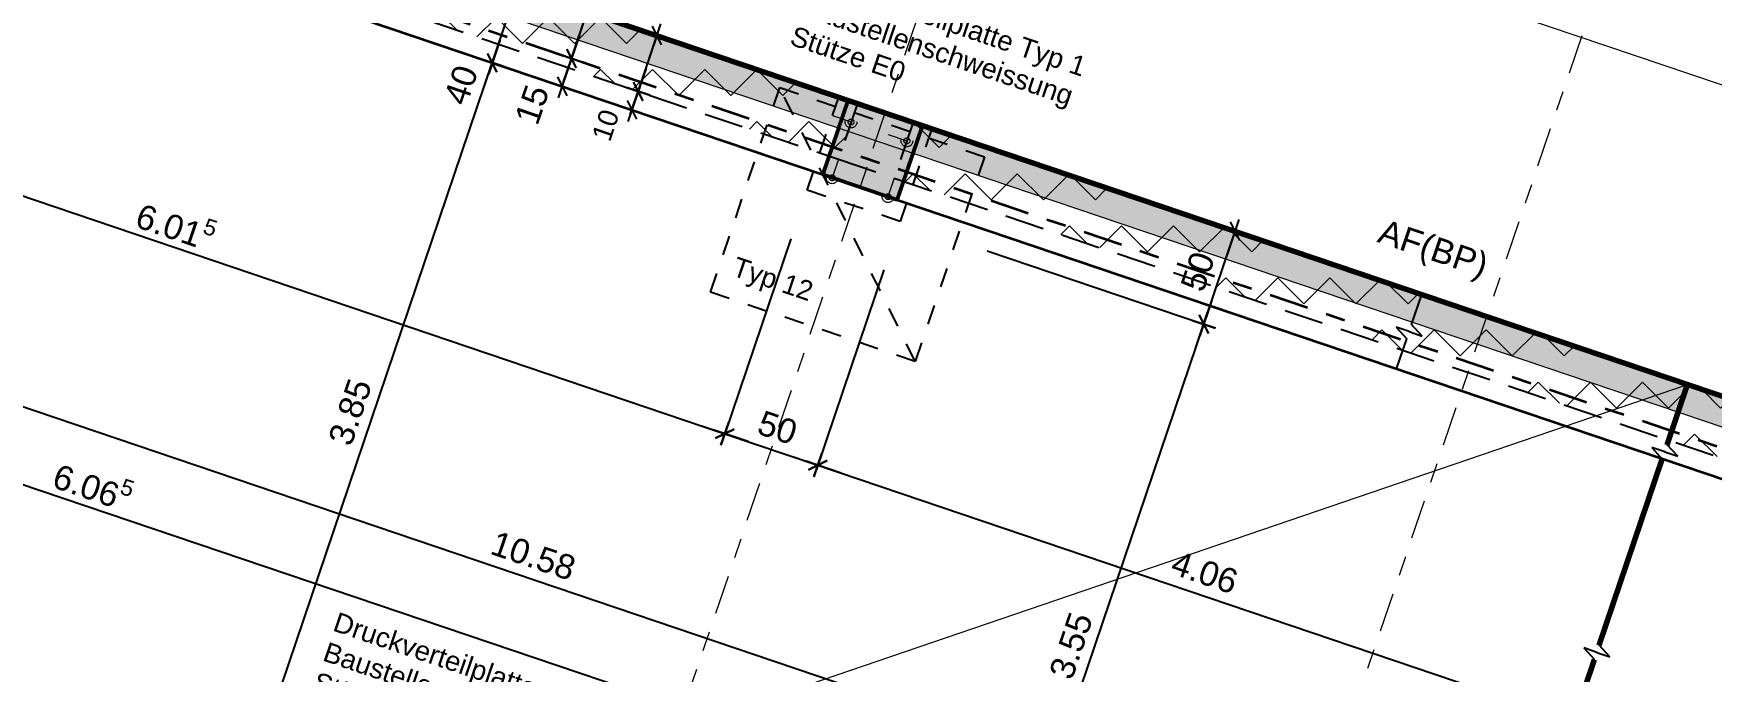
# Model space of a CAD drawing. Header units: metres. Extents: x 229537.2 to 229577.8, y 178146.1 to 178182.9.
# Drawn here: x 229562.29 to 229570.83, y 178168.09 to 178171.34 of the extents above; entities that cross this region are included whole.
import ezdxf

# ---------------------------------------------------------------- set-up
doc = ezdxf.new("R2010")
doc.units = ezdxf.units.M
doc.header["$PDMODE"] = 65
for name, pattern in [('AUSGEZOGEN', [0]), ('GETRENNT2_S6', [0.3, 0.2, -0.1]), ('PHANTOM2_S8', [0.3, 0.2, -0.05, 0, -0.05]), ('STRICHPUNKT2_S5', [0.15, 0.1, -0.05]), ('VERDECKT2_S2', [0.025, 0, -0.025])]:
    doc.linetypes.add(name, pattern=pattern)
for name, color, linetype, lineweight in [('TB_639', 7, 'AUSGEZOGEN', 25), ('TB_640', 7, 'AUSGEZOGEN', 25), ('TB_641', 7, 'AUSGEZOGEN', 25), ('TB_642', 7, 'AUSGEZOGEN', 25), ('TB_643', 7, 'AUSGEZOGEN', 25), ('TB_645', 7, 'AUSGEZOGEN', 25), ('TB_646', 7, 'AUSGEZOGEN', 25), ('TB_649', 7, 'AUSGEZOGEN', 25), ('TB_650', 7, 'AUSGEZOGEN', 25), ('TB_652', 7, 'AUSGEZOGEN', 25)]:
    doc.layers.add(name, color=color, linetype=linetype, lineweight=lineweight)
doc.styles.add('ARIAL', font='arial.ttf')
doc.dimstyles.new('DIMSTYLE_13', dxfattribs={"dimtxt": 0.1, "dimasz": 0.125, "dimexe": 0, "dimexo": 0, "dimgap": 0.05, "dimtad": 2, "dimdec": 3, "dimrnd": 0.005, "dimzin": 4, "dimdsep": 46, "dimtxsty": 'ARIAL', "dimblk1": 'ALL_ML_STRICH', "dimblk2": 'ALL_ML_STRICH', "dimsah": 1, "dimcen": 0, "dimclrd": 7, "dimclre": 7, "dimclrt": 7, "dimadec": 0, "dimazin": 0, "dimtfac": 1, "dimtdec": 0, "dimtix": 1, "dimtmove": 2, "dimatfit": 3, "dimfxl": 0, "dimtzin": 0, "dimlwd": 0, "dimlwe": 25, "dimarcsym": 0})
doc.dimstyles.new('DIMSTYLE_14', dxfattribs={"dimtxt": 0.1, "dimasz": 0.125, "dimexe": 0, "dimexo": 0, "dimgap": 0.05, "dimtad": 2, "dimdec": 1, "dimlfac": 100, "dimrnd": 0.5, "dimzin": 4, "dimdsep": 46, "dimtxsty": 'ARIAL', "dimblk1": 'ALL_ML_STRICH', "dimblk2": 'ALL_ML_STRICH', "dimsah": 1, "dimcen": 0, "dimclrd": 7, "dimclre": 7, "dimclrt": 7, "dimadec": 0, "dimazin": 0, "dimtfac": 1, "dimtdec": 0, "dimtix": 1, "dimtmove": 2, "dimatfit": 3, "dimfxl": 0, "dimtvp": 1.2, "dimtzin": 0, "dimlwd": 0, "dimlwe": 25, "dimarcsym": 0})
doc.dimstyles.new('DIMSTYLE_15', dxfattribs={"dimtxt": 0.1, "dimasz": 0.125, "dimexe": 0, "dimexo": 0, "dimgap": 0.05, "dimtad": 2, "dimdec": 1, "dimlfac": 100, "dimrnd": 0.5, "dimzin": 4, "dimdsep": 46, "dimtxsty": 'ARIAL', "dimblk1": 'ALL_ML_STRICH', "dimblk2": 'ALL_ML_STRICH', "dimsah": 1, "dimcen": 0, "dimclrd": 7, "dimclre": 7, "dimclrt": 7, "dimadec": 0, "dimazin": 0, "dimtfac": 1, "dimtdec": 0, "dimtix": 1, "dimtmove": 2, "dimatfit": 3, "dimfxl": 0, "dimtvp": 1.2, "dimtzin": 0, "dimlwd": 0, "dimlwe": 25, "dimarcsym": 0})
doc.dimstyles.new('DIMSTYLE_3', dxfattribs={"dimtxt": 0.125, "dimasz": 0.125, "dimexe": 0, "dimexo": 0, "dimgap": 0.0625, "dimtad": 2, "dimdec": 3, "dimrnd": 0.005, "dimzin": 4, "dimdsep": 46, "dimtxsty": 'ARIAL', "dimblk1": 'ALL_ML_STRICH', "dimblk2": 'ALL_ML_STRICH', "dimsah": 1, "dimcen": 0, "dimclrd": 7, "dimclre": 7, "dimclrt": 7, "dimadec": 0, "dimazin": 0, "dimtfac": 1, "dimtdec": 0, "dimtix": 1, "dimtmove": 2, "dimatfit": 3, "dimfxl": 0, "dimtzin": 0, "dimlwd": 0, "dimlwe": 25, "dimarcsym": 0})
doc.dimstyles.new('DIMSTYLE_5', dxfattribs={"dimtxt": 0.125, "dimasz": 0.125, "dimexe": 0, "dimexo": 0, "dimgap": 0.0625, "dimtad": 2, "dimdec": 1, "dimlfac": 100, "dimrnd": 0.5, "dimzin": 4, "dimdsep": 46, "dimtxsty": 'ARIAL', "dimblk1": 'ALL_ML_STRICH', "dimblk2": 'ALL_ML_STRICH', "dimsah": 1, "dimcen": 0, "dimclrd": 7, "dimclre": 7, "dimclrt": 7, "dimadec": 0, "dimazin": 0, "dimtfac": 1, "dimtdec": 0, "dimtix": 1, "dimtmove": 2, "dimatfit": 3, "dimfxl": 0, "dimtvp": 1.2, "dimtzin": 0, "dimlwd": 0, "dimlwe": 25, "dimarcsym": 0})
doc.dimstyles.new('DIMSTYLE_7', dxfattribs={"dimtxt": 0.125, "dimasz": 0.125, "dimexe": 0, "dimexo": 0, "dimgap": 0.0625, "dimtad": 2, "dimrnd": 0.005, "dimzin": 4, "dimdsep": 46, "dimtxsty": 'ARIAL', "dimblk1": 'ALL_ML_STRICH', "dimblk2": 'ALL_ML_STRICH', "dimsah": 1, "dimcen": 0, "dimclrd": 7, "dimclre": 7, "dimclrt": 7, "dimadec": 0, "dimazin": 0, "dimtfac": 1, "dimtdec": 0, "dimtix": 1, "dimtmove": 2, "dimatfit": 3, "dimfxl": 0, "dimtzin": 0, "dimlwd": 0, "dimlwe": 25, "dimarcsym": 0})
doc.dimstyles.new('DIMSTYLE_9', dxfattribs={"dimtxt": 0.125, "dimasz": 0.125, "dimexe": 0, "dimexo": 0, "dimgap": 0.0625, "dimtad": 2, "dimdec": 1, "dimlfac": 100, "dimrnd": 0.5, "dimzin": 4, "dimdsep": 46, "dimtxsty": 'ARIAL', "dimblk1": 'ALL_ML_STRICH', "dimblk2": 'ALL_ML_STRICH', "dimsah": 1, "dimcen": 0, "dimclrd": 7, "dimclre": 7, "dimclrt": 7, "dimadec": 0, "dimazin": 0, "dimtfac": 1, "dimtdec": 0, "dimtix": 1, "dimtmove": 2, "dimatfit": 3, "dimfxl": 0, "dimtzin": 0, "dimlwd": 0, "dimlwe": 25, "dimarcsym": 0})
pattern_1 = [(45, (-1e-16, 0.53033), (0, 0.265165042945), [0.1875, -0.1875]), (135, (-1e-16, 0.53033), (-0.265165042945, 0), [0.1875, -0.1875])]

# ---------------------------------------------------------------- blocks, each defined once
blk = doc.blocks.new('COMPLEXOBJECT_5')
at = {"layer": 'TB_645', "color": 7, "linetype": 'VERDECKT2_S2', "lineweight": 25, "transparency": 33554687}
for p, q in [((2661636.4627, 1209488.2273), (2661636.8155, 1209489.2692)), ((2661636.8155, 1209489.2692), (2661637.8574, 1209488.9164)), ((2661637.5046, 1209487.8745), (2661636.8155, 1209489.2692)), ((2661637.8574, 1209488.9164), (2661637.5046, 1209487.8745)), ((2661637.5046, 1209487.8745), (2661636.4627, 1209488.2273))]:
    blk.add_line(p, q, dxfattribs=at)
at = {"layer": 'TB_645', "color": 7, "linetype": 'AUSGEZOGEN', "lineweight": 25, "transparency": 33554687, "insert": (2661636.5569, 1209488.2857), "char_height": 0.1, "width": 0.477465, "attachment_point": 7, "rotation": 341.29529, "style": 'ARIAL'}
blk.add_mtext('\\W0.98;Typ 12', dxfattribs=at)
blk = doc.blocks.new('COMPLEXOBJECT_11')
at = {"layer": 'TB_652', "color": 5, "linetype": 'STRICHPUNKT2_S5', "lineweight": 25, "transparency": 33554687}
for p, q in [((2661636.9553, 1209488.7468), (2661637.1157, 1209489.2204)), ((2661637.1157, 1209489.2204), (2661637.5893, 1209489.06)), ((2661637.5893, 1209489.06), (2661637.4289, 1209488.5864)), ((2661637.4289, 1209488.5864), (2661636.9553, 1209488.7468))]:
    blk.add_line(p, q, dxfattribs=at)
at = {"layer": 'TB_652', "color": 5, "linetype": 'STRICHPUNKT2_S5', "lineweight": 18, "transparency": 33554687}
for p, q in [((2661637.0836, 1209489.1256), (2661637.2731, 1209489.0615)), ((2661637.2104, 1209489.1883), (2661637.1463, 1209488.9989)), ((2661637.3678, 1209489.0294), (2661637.5572, 1209488.9653)), ((2661637.4946, 1209489.0921), (2661637.4304, 1209488.9026)), ((2661637.1142, 1209488.9041), (2661637.0501, 1209488.7147)), ((2661636.9874, 1209488.8415), (2661637.1768, 1209488.7773)), ((2661637.3984, 1209488.8079), (2661637.3342, 1209488.6185)), ((2661637.2716, 1209488.7453), (2661637.461, 1209488.6811))]:
    blk.add_line(p, q, dxfattribs=at)
for centre, radius in [((2661637.1783, 1209489.0936), 0.03), ((2661637.1783, 1209489.0936), 0.015), ((2661637.4625, 1209488.9974), 0.03), ((2661637.4625, 1209488.9974), 0.015), ((2661637.0821, 1209488.8094), 0.03), ((2661637.0821, 1209488.8094), 0.015), ((2661637.3663, 1209488.7132), 0.03), ((2661637.3663, 1209488.7132), 0.015)]:
    blk.add_circle(centre, radius, dxfattribs=at)
blk = doc.blocks.new('ALL_ML_STRICH')
at = {"color": 0, "linetype": 'ByBlock', "lineweight": -2}
for p, q in [((-1, 0), (0.5, 0)), ((-0.3, -0.3), (0.3, 0.3)), ((0, -0.5), (0, 0.5))]:
    blk.add_line(p, q, dxfattribs=at)
blk = doc.blocks.new('*D57')
at = {"layer": 'DEFPOINTS', "color": 7, "linetype": 'AUSGEZOGEN', "lineweight": 25, "transparency": 16777216}
for p in [(2661630.3906, 1209488.1188), (2661630.3553, 1209488.0147), (2661635.8001, 1209485.1788)]:
    blk.add_point(p, dxfattribs=at)
at = {"layer": 'TB_649', "color": 7, "linetype": 'AUSGEZOGEN', "lineweight": -2, "transparency": 16777216}
for p, q in [((2661630.3906, 1209488.1188), (2661630.3906, 1209488.1188)), ((2661630.3906, 1209488.1188), (2661636.1368, 1209486.1733)), ((2661636.0214, 1209485.8324), (2661636.1368, 1209486.1733))]:
    blk.add_line(p, q, dxfattribs=at)
at = {"layer": 'TB_649', "color": 7, "linetype": 'AUSGEZOGEN', "lineweight": 25, "transparency": 16777216, "xscale": 0.125, "yscale": 0.125, "zscale": 0.125}
for p, rotation in [((2661630.3906, 1209488.1188), 161.295243233439), ((2661636.1368, 1209486.1733), 341.2952432334391)]:
    blk.add_blockref('ALL_ML_STRICH', p, dxfattribs=dict(at, rotation=rotation))
at = {"layer": 'TB_649', "color": 7, "linetype": 'AUSGEZOGEN', "lineweight": 25, "transparency": 16777216, "insert": (2661633.3211, 1209487.2476), "char_height": 0.125, "width": 0.625, "attachment_point": 5, "rotation": 341.29524, "style": 'ARIAL'}
blk.add_mtext('\\A1;{\\A1;{6.06\\H0.082500;\\S5^ ;}}', dxfattribs=at)
blk = doc.blocks.new('*D61')
at = {"layer": 'DEFPOINTS', "color": 7, "linetype": 'AUSGEZOGEN', "lineweight": 25, "transparency": 16777216}
for p in [(2661630.5802, 1209488.6788), (2661630.5108, 1209488.474), (2661640.7253, 1209485.6572)]:
    blk.add_point(p, dxfattribs=at)
at = {"layer": 'TB_649', "color": 7, "linetype": 'AUSGEZOGEN', "lineweight": -2, "transparency": 16777216}
for p, q in [((2661630.5108, 1209488.474), (2661630.5108, 1209488.474)), ((2661630.5108, 1209488.474), (2661640.5305, 1209485.0816)), ((2661640.5305, 1209485.0816), (2661640.5305, 1209485.0816))]:
    blk.add_line(p, q, dxfattribs=at)
at = {"layer": 'TB_649', "color": 7, "linetype": 'AUSGEZOGEN', "lineweight": 25, "transparency": 16777216, "xscale": 0.125, "yscale": 0.125, "zscale": 0.125}
for p, rotation in [((2661630.5108, 1209488.474), 161.2952432343719), ((2661640.5305, 1209485.0816), 341.295243234372)]:
    blk.add_blockref('ALL_ML_STRICH', p, dxfattribs=dict(at, rotation=rotation))
at = {"layer": 'TB_649', "color": 7, "linetype": 'AUSGEZOGEN', "lineweight": 25, "transparency": 16777216, "insert": (2661635.5613, 1209486.8851), "char_height": 0.125, "width": 0.625, "attachment_point": 5, "rotation": 341.29524, "style": 'ARIAL'}
blk.add_mtext('\\A1;{\\A1;{10.58\\H0.082500;\\S^ ;}}', dxfattribs=at)
blk = doc.blocks.new('*D83')
at = {"layer": 'DEFPOINTS', "color": 7, "linetype": 'AUSGEZOGEN', "lineweight": 25, "transparency": 16777216}
for p in [(2661635.8715, 1209489.3777), (2661635.7073, 1209489.2749), (2661635.846, 1209489.2279)]:
    blk.add_point(p, dxfattribs=at)
at = {"layer": 'TB_649', "color": 7, "linetype": 'AUSGEZOGEN', "lineweight": -2, "transparency": 16777216}
for p, q in [((2661635.7073, 1209489.2749), (2661635.7554, 1209489.417)), ((2661635.7554, 1209489.417), (2661635.7554, 1209489.417)), ((2661635.7073, 1209489.2749), (2661635.7073, 1209489.2749))]:
    blk.add_line(p, q, dxfattribs=at)
at = {"layer": 'TB_649', "color": 7, "linetype": 'AUSGEZOGEN', "lineweight": 25, "transparency": 16777216, "xscale": 0.125, "yscale": 0.125, "zscale": 0.125}
for p, rotation in [((2661635.7554, 1209489.417), 71.29524331439688), ((2661635.7073, 1209489.2749), 251.2952433143969)]:
    blk.add_blockref('ALL_ML_STRICH', p, dxfattribs=dict(at, rotation=rotation))
at = {"layer": 'TB_649', "color": 7, "linetype": 'AUSGEZOGEN', "lineweight": 25, "transparency": 16777216, "insert": (2661635.5547, 1209489.1816), "char_height": 0.125, "width": 0.5, "attachment_point": 5, "rotation": 71.29524, "style": 'ARIAL'}
blk.add_mtext('\\A1;{\\A1;{15\\H0.082500;\\S^ ;}}', dxfattribs=at)
blk = doc.blocks.new('*D84')
at = {"layer": 'DEFPOINTS', "color": 7, "linetype": 'AUSGEZOGEN', "lineweight": 25, "transparency": 16777216}
for p in [(2661635.9336, 1209489.6206), (2661635.7554, 1209489.417), (2661635.8715, 1209489.3777)]:
    blk.add_point(p, dxfattribs=at)
at = {"layer": 'TB_649', "color": 7, "linetype": 'AUSGEZOGEN', "lineweight": -2, "transparency": 16777216}
for p, q in [((2661635.7554, 1209489.417), (2661635.8356, 1209489.6538)), ((2661635.8356, 1209489.6538), (2661635.8356, 1209489.6538)), ((2661635.7554, 1209489.417), (2661635.7554, 1209489.417))]:
    blk.add_line(p, q, dxfattribs=at)
at = {"layer": 'TB_649', "color": 7, "linetype": 'AUSGEZOGEN', "lineweight": 25, "transparency": 16777216, "xscale": 0.125, "yscale": 0.125, "zscale": 0.125}
for p, rotation in [((2661635.8356, 1209489.6538), 71.29524331439688), ((2661635.7554, 1209489.417), 251.2952433143969)]:
    blk.add_blockref('ALL_ML_STRICH', p, dxfattribs=dict(at, rotation=rotation))
at = {"layer": 'TB_649', "color": 7, "linetype": 'AUSGEZOGEN', "lineweight": 25, "transparency": 16777216, "insert": (2661635.7671, 1209489.8089), "char_height": 0.125, "width": 0.5, "attachment_point": 5, "rotation": 71.29524, "style": 'ARIAL'}
blk.add_mtext('\\A1;{\\A1;{25\\H0.082500;\\S^ ;}}', dxfattribs=at)
blk = doc.blocks.new('*D162')
at = {"layer": 'DEFPOINTS', "color": 7, "linetype": 'AUSGEZOGEN', "lineweight": 25, "transparency": 16777216}
for p in [(2661635.5812, 1209494.0949), (2661635.4068, 1209493.5797), (2661637.0508, 1209488.8729)]:
    blk.add_point(p, dxfattribs=at)
at = {"layer": 'TB_649', "color": 7, "linetype": 'AUSGEZOGEN', "lineweight": -2, "transparency": 16777216}
for p, q in [((2661635.5812, 1209494.0949), (2661635.5812, 1209494.0949)), ((2661635.5812, 1209494.0949), (2661638.4859, 1209493.1115)), ((2661637.4837, 1209490.1515), (2661638.4859, 1209493.1115))]:
    blk.add_line(p, q, dxfattribs=at)
at = {"layer": 'TB_649', "color": 7, "linetype": 'AUSGEZOGEN', "lineweight": 25, "transparency": 16777216, "xscale": 0.125, "yscale": 0.125, "zscale": 0.125}
for p, rotation in [((2661635.5812, 1209494.0949), 161.2952432270984), ((2661638.4859, 1209493.1115), 341.2952432270984)]:
    blk.add_blockref('ALL_ML_STRICH', p, dxfattribs=dict(at, rotation=rotation))
at = {"layer": 'TB_649', "color": 7, "linetype": 'AUSGEZOGEN', "lineweight": 25, "transparency": 16777216, "insert": (2661637.091, 1209493.7049), "char_height": 0.125, "width": 0.625, "attachment_point": 5, "rotation": 341.29524, "style": 'ARIAL'}
blk.add_mtext('\\A1;{\\A1;{3.06\\H0.082500;\\S5^ ;}}', dxfattribs=at)
at = {"layer": 'TB_649', "color": 7, "linetype": 'AUSGEZOGEN', "lineweight": 25, "transparency": 16777216, "insert": (2661636.2542, 1209493.8087), "char_height": 0.1, "width": 0.005, "attachment_point": 1, "rotation": 341.29524, "line_spacing_factor": 0.60241, "style": 'ARIAL'}
blk.add_mtext('OK Br. -3.10/ UK St. -0.90', dxfattribs=at)
blk = doc.blocks.new('*D163')
at = {"layer": 'DEFPOINTS', "color": 7, "linetype": 'AUSGEZOGEN', "lineweight": 25, "transparency": 16777216}
for p in [(2661638.4859, 1209493.1115), (2661637.0508, 1209488.8729), (2661637.4362, 1209488.7639)]:
    blk.add_point(p, dxfattribs=at)
at = {"layer": 'TB_649', "color": 7, "linetype": 'AUSGEZOGEN', "lineweight": -2, "transparency": 16777216}
for p, q in [((2661637.4837, 1209490.1515), (2661638.4859, 1209493.1115)), ((2661638.4859, 1209493.1115), (2661638.8648, 1209492.9832)), ((2661637.8626, 1209490.0232), (2661638.8648, 1209492.9832))]:
    blk.add_line(p, q, dxfattribs=at)
at = {"layer": 'TB_649', "color": 7, "linetype": 'AUSGEZOGEN', "lineweight": 25, "transparency": 16777216, "xscale": 0.125, "yscale": 0.125, "zscale": 0.125}
for p, rotation in [((2661638.4859, 1209493.1115), 161.2952432270984), ((2661638.8648, 1209492.9832), 341.2952432270984)]:
    blk.add_blockref('ALL_ML_STRICH', p, dxfattribs=dict(at, rotation=rotation))
at = {"layer": 'TB_649', "color": 7, "linetype": 'AUSGEZOGEN', "lineweight": 25, "transparency": 16777216, "insert": (2661638.7069, 1209493.1576), "char_height": 0.125, "width": 0.5, "attachment_point": 5, "rotation": 341.29524, "style": 'ARIAL'}
blk.add_mtext('\\A1;{\\A1;{40\\H0.082500;\\S^ ;}}', dxfattribs=at)
blk = doc.blocks.new('*D164')
at = {"layer": 'DEFPOINTS', "color": 7, "linetype": 'AUSGEZOGEN', "lineweight": 25, "transparency": 16777216}
for p in [(2661638.8648, 1209492.9832), (2661637.4362, 1209488.7639), (2661643.1984, 1209486.8653)]:
    blk.add_point(p, dxfattribs=at)
at = {"layer": 'TB_649', "color": 7, "linetype": 'AUSGEZOGEN', "lineweight": -2, "transparency": 16777216}
for p, q in [((2661637.8626, 1209490.0232), (2661638.8648, 1209492.9832)), ((2661638.8648, 1209492.9832), (2661644.611, 1209491.0377)), ((2661643.6089, 1209488.0777), (2661644.611, 1209491.0377))]:
    blk.add_line(p, q, dxfattribs=at)
at = {"layer": 'TB_649', "color": 7, "linetype": 'AUSGEZOGEN', "lineweight": 25, "transparency": 16777216, "xscale": 0.125, "yscale": 0.125, "zscale": 0.125}
for p, rotation in [((2661638.8648, 1209492.9832), 161.2952432270984), ((2661644.611, 1209491.0377), 341.2952432270984)]:
    blk.add_blockref('ALL_ML_STRICH', p, dxfattribs=dict(at, rotation=rotation))
at = {"layer": 'TB_649', "color": 7, "linetype": 'AUSGEZOGEN', "lineweight": 25, "transparency": 16777216, "insert": (2661640.9585, 1209492.2159), "char_height": 0.1, "width": 0.005, "attachment_point": 1, "rotation": 341.29524, "line_spacing_factor": 0.60241, "style": 'ARIAL'}
blk.add_mtext('OK Br. -3.10/ UK St. -0.90', dxfattribs=at)
at = {"layer": 'TB_649', "color": 7, "linetype": 'AUSGEZOGEN', "lineweight": 25, "transparency": 16777216, "insert": (2661641.7953, 1209492.112), "char_height": 0.125, "width": 0.625, "attachment_point": 5, "rotation": 341.29524, "style": 'ARIAL'}
blk.add_mtext('\\A1;{\\A1;{6.06\\H0.082500;\\S5^ ;}}', dxfattribs=at)
blk = doc.blocks.new('*D175')
at = {"layer": 'DEFPOINTS', "color": 5, "linetype": 'AUSGEZOGEN', "lineweight": 25, "transparency": 16777216}
for p in [(2661630.8366, 1209489.4362), (2661630.8072, 1209489.3494), (2661636.9553, 1209488.7468)]:
    blk.add_point(p, dxfattribs=at)
at = {"layer": 'TB_649', "color": 5, "linetype": 'AUSGEZOGEN', "lineweight": -2, "transparency": 16777216}
for p, q in [((2661630.8366, 1209489.4362), (2661630.8366, 1209489.4362)), ((2661630.8366, 1209489.4362), (2661636.5355, 1209487.5067)), ((2661636.8716, 1209488.4994), (2661636.5355, 1209487.5067))]:
    blk.add_line(p, q, dxfattribs=at)
at = {"layer": 'TB_649', "color": 5, "linetype": 'AUSGEZOGEN', "lineweight": 25, "transparency": 16777216, "xscale": 0.125, "yscale": 0.125, "zscale": 0.125}
for p, rotation in [((2661630.8366, 1209489.4362), 161.2952432342675), ((2661636.5355, 1209487.5067), 341.2952432342676)]:
    blk.add_blockref('ALL_ML_STRICH', p, dxfattribs=dict(at, rotation=rotation))
at = {"layer": 'TB_649', "color": 5, "linetype": 'AUSGEZOGEN', "lineweight": 25, "transparency": 16777216, "insert": (2661633.7434, 1209488.573), "char_height": 0.125, "width": 0.625, "attachment_point": 5, "rotation": 341.29524, "style": 'ARIAL'}
blk.add_mtext('\\A1;{\\A1;{6.01\\H0.082500;\\S5^ ;}}', dxfattribs=at)
blk = doc.blocks.new('*D176')
at = {"layer": 'DEFPOINTS', "color": 5, "linetype": 'AUSGEZOGEN', "lineweight": 25, "transparency": 16777216}
for p in [(2661636.9553, 1209488.7468), (2661637.4289, 1209488.5864), (2661636.5355, 1209487.5067)]:
    blk.add_point(p, dxfattribs=at)
at = {"layer": 'TB_649', "color": 5, "linetype": 'AUSGEZOGEN', "lineweight": -2, "transparency": 16777216}
for p, q in [((2661636.8716, 1209488.4994), (2661636.5355, 1209487.5067)), ((2661637.3456, 1209488.3403), (2661637.0091, 1209487.3464)), ((2661636.5355, 1209487.5067), (2661637.0091, 1209487.3464))]:
    blk.add_line(p, q, dxfattribs=at)
at = {"layer": 'TB_649', "color": 5, "linetype": 'AUSGEZOGEN', "lineweight": 25, "transparency": 16777216, "xscale": 0.125, "yscale": 0.125, "zscale": 0.125}
for p, rotation in [((2661636.5355, 1209487.5067), 161.2952432342675), ((2661637.0091, 1209487.3464), 341.2952432342676)]:
    blk.add_blockref('ALL_ML_STRICH', p, dxfattribs=dict(at, rotation=rotation))
at = {"layer": 'TB_649', "color": 5, "linetype": 'AUSGEZOGEN', "lineweight": 25, "transparency": 16777216, "insert": (2661636.8039, 1209487.5369), "char_height": 0.125, "width": 0.5, "attachment_point": 5, "rotation": 341.29524, "style": 'ARIAL'}
blk.add_mtext('\\A1;{\\A1;{50\\H0.082500;\\S^ ;}}', dxfattribs=at)
blk = doc.blocks.new('*D177')
at = {"layer": 'DEFPOINTS', "color": 5, "linetype": 'AUSGEZOGEN', "lineweight": 25, "transparency": 16777216}
for p in [(2661637.4289, 1209488.5864), (2661637.0091, 1209487.3464), (2661640.8338, 1209485.9776)]:
    blk.add_point(p, dxfattribs=at)
at = {"layer": 'TB_649', "color": 5, "linetype": 'AUSGEZOGEN', "lineweight": -2, "transparency": 16777216}
for p, q in [((2661637.3456, 1209488.3403), (2661637.0091, 1209487.3464)), ((2661637.0091, 1209487.3464), (2661640.8562, 1209486.0438)), ((2661640.8562, 1209486.0438), (2661640.8562, 1209486.0438))]:
    blk.add_line(p, q, dxfattribs=at)
at = {"layer": 'TB_649', "color": 5, "linetype": 'AUSGEZOGEN', "lineweight": 25, "transparency": 16777216, "xscale": 0.125, "yscale": 0.125, "zscale": 0.125}
for p, rotation in [((2661637.0091, 1209487.3464), 161.2952432342675), ((2661640.8562, 1209486.0438), 341.2952432342676)]:
    blk.add_blockref('ALL_ML_STRICH', p, dxfattribs=dict(at, rotation=rotation))
at = {"layer": 'TB_649', "color": 5, "linetype": 'AUSGEZOGEN', "lineweight": 25, "transparency": 16777216, "insert": (2661638.978, 1209486.8008), "char_height": 0.125, "width": 0.5, "attachment_point": 5, "rotation": 341.29524, "style": 'ARIAL'}
blk.add_mtext('\\A1;{\\A1;{4.06\\H0.082500;\\S^ ;}}', dxfattribs=at)
blk = doc.blocks.new('*D178')
at = {"layer": 'DEFPOINTS', "color": 5, "linetype": 'AUSGEZOGEN', "lineweight": 25, "transparency": 16777216}
for p in [(2661643.0805, 1209486.673), (2661640.8562, 1209486.0438), (2661640.8338, 1209485.9776)]:
    blk.add_point(p, dxfattribs=at)
at = {"layer": 'TB_649', "color": 5, "linetype": 'AUSGEZOGEN', "lineweight": -2, "transparency": 16777216}
for p, q in [((2661643.0006, 1209486.437), (2661642.6606, 1209485.4329)), ((2661640.8562, 1209486.0438), (2661640.8562, 1209486.0438)), ((2661640.8562, 1209486.0438), (2661642.6606, 1209485.4329))]:
    blk.add_line(p, q, dxfattribs=at)
at = {"layer": 'TB_649', "color": 5, "linetype": 'AUSGEZOGEN', "lineweight": 25, "transparency": 16777216, "xscale": 0.125, "yscale": 0.125, "zscale": 0.125}
for p, rotation in [((2661640.8562, 1209486.0438), 161.2952432342675), ((2661642.6606, 1209485.4329), 341.2952432342676)]:
    blk.add_blockref('ALL_ML_STRICH', p, dxfattribs=dict(at, rotation=rotation))
at = {"layer": 'TB_649', "color": 5, "linetype": 'AUSGEZOGEN', "lineweight": 25, "transparency": 16777216, "insert": (2661641.8158, 1209485.84), "char_height": 0.125, "width": 0.625, "attachment_point": 5, "rotation": 341.29524, "style": 'ARIAL'}
blk.add_mtext('\\A1;{\\A1;{1.90\\H0.082500;\\S5^ ;}}', dxfattribs=at)
blk = doc.blocks.new('*D181')
at = {"layer": 'DEFPOINTS', "color": 5, "linetype": 'AUSGEZOGEN', "lineweight": 25, "transparency": 16777216}
for p in [(2661637.4289, 1209488.5864), (2661636.4326, 1209485.1758), (2661637.8349, 1209484.701)]:
    blk.add_point(p, dxfattribs=at)
at = {"layer": 'TB_649', "color": 5, "linetype": 'AUSGEZOGEN', "lineweight": -2, "transparency": 16777216}
for p, q in [((2661637.8706, 1209488.4369), (2661638.9734, 1209488.0635)), ((2661637.8349, 1209484.701), (2661638.9734, 1209488.0635)), ((2661636.8639, 1209485.0298), (2661637.8349, 1209484.701))]:
    blk.add_line(p, q, dxfattribs=at)
at = {"layer": 'TB_649', "color": 5, "linetype": 'AUSGEZOGEN', "lineweight": 25, "transparency": 16777216, "xscale": 0.125, "yscale": 0.125, "zscale": 0.125}
for p, rotation in [((2661638.9734, 1209488.0635), 71.29524324192037), ((2661637.8349, 1209484.701), 251.2952432419204)]:
    blk.add_blockref('ALL_ML_STRICH', p, dxfattribs=dict(at, rotation=rotation))
at = {"layer": 'TB_649', "color": 5, "linetype": 'AUSGEZOGEN', "lineweight": 25, "transparency": 16777216, "insert": (2661638.2983, 1209486.4272), "char_height": 0.125, "width": 0.5, "attachment_point": 5, "rotation": 71.29524, "style": 'ARIAL'}
blk.add_mtext('\\A1;{\\A1;{3.55\\H0.082500;\\S^ ;}}', dxfattribs=at)
blk = doc.blocks.new('*D182')
at = {"layer": 'DEFPOINTS', "color": 5, "linetype": 'AUSGEZOGEN', "lineweight": 25, "transparency": 16777216}
for p in [(2661638.2049, 1209488.8516), (2661637.4289, 1209488.5864), (2661638.9734, 1209488.0635)]:
    blk.add_point(p, dxfattribs=at)
at = {"layer": 'TB_649', "color": 5, "linetype": 'AUSGEZOGEN', "lineweight": -2, "transparency": 16777216}
for p, q in [((2661638.9734, 1209488.0635), (2661639.1337, 1209488.5371)), ((2661639.1337, 1209488.5371), (2661639.1337, 1209488.5371)), ((2661637.8706, 1209488.4369), (2661638.9734, 1209488.0635))]:
    blk.add_line(p, q, dxfattribs=at)
at = {"layer": 'TB_649', "color": 5, "linetype": 'AUSGEZOGEN', "lineweight": 25, "transparency": 16777216, "xscale": 0.125, "yscale": 0.125, "zscale": 0.125}
for p, rotation in [((2661639.1337, 1209488.5371), 71.29524324192037), ((2661638.9734, 1209488.0635), 251.2952432419204)]:
    blk.add_blockref('ALL_ML_STRICH', p, dxfattribs=dict(at, rotation=rotation))
at = {"layer": 'TB_649', "color": 5, "linetype": 'AUSGEZOGEN', "lineweight": 25, "transparency": 16777216, "insert": (2661638.9432, 1209488.3319), "char_height": 0.125, "width": 0.5, "attachment_point": 5, "rotation": 71.29524, "style": 'ARIAL'}
blk.add_mtext('\\A1;{\\A1;{50\\H0.082500;\\S^ ;}}', dxfattribs=at)
blk = doc.blocks.new('*D187')
at = {"layer": 'DEFPOINTS', "color": 7, "linetype": 'AUSGEZOGEN', "lineweight": 25, "transparency": 16777216}
for p in [(2661635.306, 1209489.4108), (2661634.1175, 1209485.7485), (2661635.8001, 1209485.1788)]:
    blk.add_point(p, dxfattribs=at)
at = {"layer": 'TB_649', "color": 7, "linetype": 'AUSGEZOGEN', "lineweight": -2, "transparency": 16777216}
for p, q in [((2661634.1175, 1209485.7485), (2661635.3521, 1209489.3951)), ((2661635.3521, 1209489.3951), (2661635.3521, 1209489.3951)), ((2661634.8522, 1209485.4997), (2661634.1175, 1209485.7485))]:
    blk.add_line(p, q, dxfattribs=at)
at = {"layer": 'TB_649', "color": 7, "linetype": 'AUSGEZOGEN', "lineweight": 25, "transparency": 16777216, "xscale": 0.125, "yscale": 0.125, "zscale": 0.125}
for p, rotation in [((2661635.3521, 1209489.3951), 71.29524323118135), ((2661634.1175, 1209485.7485), 251.2952432311813)]:
    blk.add_blockref('ALL_ML_STRICH', p, dxfattribs=dict(at, rotation=rotation))
at = {"layer": 'TB_649', "color": 7, "linetype": 'AUSGEZOGEN', "lineweight": 25, "transparency": 16777216, "insert": (2661634.6289, 1209487.6167), "char_height": 0.125, "width": 0.5, "attachment_point": 5, "rotation": 71.29524, "style": 'ARIAL'}
blk.add_mtext('\\A1;{\\A1;{3.85\\H0.082500;\\S^ ;}}', dxfattribs=at)
blk = doc.blocks.new('*D188')
at = {"layer": 'DEFPOINTS', "color": 7, "linetype": 'AUSGEZOGEN', "lineweight": 25, "transparency": 16777216}
for p in [(2661635.4837, 1209489.7729), (2661635.306, 1209489.4108), (2661635.3521, 1209489.3951)]:
    blk.add_point(p, dxfattribs=at)
at = {"layer": 'TB_649', "color": 7, "linetype": 'AUSGEZOGEN', "lineweight": -2, "transparency": 16777216}
for p, q in [((2661635.3521, 1209489.3951), (2661635.4804, 1209489.774)), ((2661635.4804, 1209489.774), (2661635.4804, 1209489.774)), ((2661635.3521, 1209489.3951), (2661635.3521, 1209489.3951))]:
    blk.add_line(p, q, dxfattribs=at)
at = {"layer": 'TB_649', "color": 7, "linetype": 'AUSGEZOGEN', "lineweight": 25, "transparency": 16777216, "xscale": 0.125, "yscale": 0.125, "zscale": 0.125}
for p, rotation in [((2661635.4804, 1209489.774), 71.29524323118135), ((2661635.3521, 1209489.3951), 251.2952432311813)]:
    blk.add_blockref('ALL_ML_STRICH', p, dxfattribs=dict(at, rotation=rotation))
at = {"layer": 'TB_649', "color": 7, "linetype": 'AUSGEZOGEN', "lineweight": 25, "transparency": 16777216, "insert": (2661635.1927, 1209489.2817), "char_height": 0.125, "width": 0.5, "attachment_point": 5, "rotation": 71.29524, "style": 'ARIAL'}
blk.add_mtext('\\A1;{\\A1;{40\\H0.082500;\\S^ ;}}', dxfattribs=at)
blk = doc.blocks.new('*D193')
at = {"layer": 'DEFPOINTS', "color": 7, "linetype": 'AUSGEZOGEN', "lineweight": 25, "transparency": 16777216}
for p in [(2661632.3468, 1209493.8967), (2661631.4168, 1209491.1499), (2661637.1505, 1209489.0113)]:
    blk.add_point(p, dxfattribs=at)
at = {"layer": 'TB_649', "color": 7, "linetype": 'AUSGEZOGEN', "lineweight": -2, "transparency": 16777216}
for p, q in [((2661632.3468, 1209493.8967), (2661632.3468, 1209493.8967)), ((2661632.3468, 1209493.8967), (2661638.1404, 1209491.9351)), ((2661637.5311, 1209490.1355), (2661638.1404, 1209491.9351))]:
    blk.add_line(p, q, dxfattribs=at)
at = {"layer": 'TB_649', "color": 7, "linetype": 'AUSGEZOGEN', "lineweight": 25, "transparency": 16777216, "xscale": 0.125, "yscale": 0.125, "zscale": 0.125}
for p, rotation in [((2661632.3468, 1209493.8967), 161.2952432330918), ((2661638.1404, 1209491.9351), 341.2952432330918)]:
    blk.add_blockref('ALL_ML_STRICH', p, dxfattribs=dict(at, rotation=rotation))
at = {"layer": 'TB_649', "color": 7, "linetype": 'AUSGEZOGEN', "lineweight": 25, "transparency": 16777216, "insert": (2661635.4663, 1209492.9479), "char_height": 0.1, "width": 0.5, "attachment_point": 5, "rotation": 341.29524, "style": 'ARIAL'}
blk.add_mtext('\\A1;{\\A1;{6.11\\H0.066000;\\S5^ ;}}', dxfattribs=at)
blk = doc.blocks.new('*D194')
at = {"layer": 'DEFPOINTS', "color": 7, "linetype": 'AUSGEZOGEN', "lineweight": 25, "transparency": 16777216}
for p in [(2661638.1404, 1209491.9351), (2661637.1505, 1209489.0113), (2661637.4354, 1209488.9175)]:
    blk.add_point(p, dxfattribs=at)
at = {"layer": 'TB_649', "color": 7, "linetype": 'AUSGEZOGEN', "lineweight": -2, "transparency": 16777216}
for p, q in [((2661637.5311, 1209490.1355), (2661638.1404, 1209491.9351)), ((2661638.1404, 1209491.9351), (2661638.4246, 1209491.8389)), ((2661637.8153, 1209490.0393), (2661638.4246, 1209491.8389))]:
    blk.add_line(p, q, dxfattribs=at)
at = {"layer": 'TB_649', "color": 7, "linetype": 'AUSGEZOGEN', "lineweight": 25, "transparency": 16777216, "xscale": 0.125, "yscale": 0.125, "zscale": 0.125}
for p, rotation in [((2661638.1404, 1209491.9351), 161.2952432330918), ((2661638.4246, 1209491.8389), 341.2952432330918)]:
    blk.add_blockref('ALL_ML_STRICH', p, dxfattribs=dict(at, rotation=rotation))
at = {"layer": 'TB_649', "color": 7, "linetype": 'AUSGEZOGEN', "lineweight": 25, "transparency": 16777216, "insert": (2661638.311, 1209491.9848), "char_height": 0.1, "width": 0.4, "attachment_point": 5, "rotation": 341.29524, "style": 'ARIAL'}
blk.add_mtext('\\A1;{\\A1;{30\\H0.066000;\\S^ ;}}', dxfattribs=at)
blk = doc.blocks.new('*D195')
at = {"layer": 'DEFPOINTS', "color": 7, "linetype": 'AUSGEZOGEN', "lineweight": 25, "transparency": 16777216}
for p in [(2661638.4246, 1209491.8389), (2661637.4354, 1209488.9175), (2661643.2714, 1209486.925)]:
    blk.add_point(p, dxfattribs=at)
at = {"layer": 'TB_649', "color": 7, "linetype": 'AUSGEZOGEN', "lineweight": -2, "transparency": 16777216}
for p, q in [((2661637.8153, 1209490.0393), (2661638.4246, 1209491.8389)), ((2661638.4246, 1209491.8389), (2661644.2655, 1209489.8613)), ((2661643.6562, 1209488.0617), (2661644.2655, 1209489.8613))]:
    blk.add_line(p, q, dxfattribs=at)
at = {"layer": 'TB_649', "color": 7, "linetype": 'AUSGEZOGEN', "lineweight": 25, "transparency": 16777216, "xscale": 0.125, "yscale": 0.125, "zscale": 0.125}
for p, rotation in [((2661638.4246, 1209491.8389), 161.2952432330918), ((2661644.2655, 1209489.8613), 341.2952432330918)]:
    blk.add_blockref('ALL_ML_STRICH', p, dxfattribs=dict(at, rotation=rotation))
at = {"layer": 'TB_649', "color": 7, "linetype": 'AUSGEZOGEN', "lineweight": 25, "transparency": 16777216, "insert": (2661641.3942, 1209490.9409), "char_height": 0.1, "width": 0.5, "attachment_point": 5, "rotation": 341.29524, "style": 'ARIAL'}
blk.add_mtext('\\A1;{\\A1;{6.16\\H0.066000;\\S5^ ;}}', dxfattribs=at)
blk = doc.blocks.new('*D207')
at = {"layer": 'DEFPOINTS', "color": 7, "linetype": 'AUSGEZOGEN', "lineweight": 25, "transparency": 16777216}
for p in [(2661636.0258, 1209489.2726), (2661636.004, 1209489.1744), (2661636.0625, 1209489.1546)]:
    blk.add_point(p, dxfattribs=at)
at = {"layer": 'TB_649', "color": 7, "linetype": 'AUSGEZOGEN', "lineweight": -2, "transparency": 16777216}
for p, q in [((2661636.0625, 1209489.1546), (2661636.0946, 1209489.2493)), ((2661636.0946, 1209489.2493), (2661636.0946, 1209489.2493)), ((2661636.0625, 1209489.1546), (2661636.0625, 1209489.1546))]:
    blk.add_line(p, q, dxfattribs=at)
at = {"layer": 'TB_649', "color": 7, "linetype": 'AUSGEZOGEN', "lineweight": 25, "transparency": 16777216, "xscale": 0.125, "yscale": 0.125, "zscale": 0.125}
for p, rotation in [((2661636.0625, 1209489.1546), 251.2952433551018), ((2661636.0946, 1209489.2493), 71.29524335510176)]:
    blk.add_blockref('ALL_ML_STRICH', p, dxfattribs=dict(at, rotation=rotation))
at = {"layer": 'TB_649', "color": 7, "linetype": 'AUSGEZOGEN', "lineweight": 25, "transparency": 16777216, "insert": (2661635.9289, 1209489.0772), "char_height": 0.1, "width": 0.4, "attachment_point": 5, "rotation": 71.29524, "style": 'ARIAL'}
blk.add_mtext('\\A1;{\\A1;{10\\H0.066000;\\S^ ;}}', dxfattribs=at)
blk = doc.blocks.new('*D208')
at = {"layer": 'DEFPOINTS', "color": 7, "linetype": 'AUSGEZOGEN', "lineweight": 25, "transparency": 16777216}
for p in [(2661636.2222, 1209489.5229), (2661636.0258, 1209489.2726), (2661636.0946, 1209489.2493)]:
    blk.add_point(p, dxfattribs=at)
at = {"layer": 'TB_649', "color": 7, "linetype": 'AUSGEZOGEN', "lineweight": -2, "transparency": 16777216}
for p, q in [((2661636.0946, 1209489.2493), (2661636.1908, 1209489.5335)), ((2661636.1908, 1209489.5335), (2661636.1908, 1209489.5335)), ((2661636.0946, 1209489.2493), (2661636.0946, 1209489.2493))]:
    blk.add_line(p, q, dxfattribs=at)
at = {"layer": 'TB_649', "color": 7, "linetype": 'AUSGEZOGEN', "lineweight": 25, "transparency": 16777216, "xscale": 0.125, "yscale": 0.125, "zscale": 0.125}
for p, rotation in [((2661636.1908, 1209489.5335), 71.29524335510176), ((2661636.0946, 1209489.2493), 251.2952433551018)]:
    blk.add_blockref('ALL_ML_STRICH', p, dxfattribs=dict(at, rotation=rotation))
at = {"layer": 'TB_649', "color": 7, "linetype": 'AUSGEZOGEN', "lineweight": 25, "transparency": 16777216, "insert": (2661636.1375, 1209489.6935), "char_height": 0.1, "width": 0.4, "attachment_point": 5, "rotation": 71.29524, "style": 'ARIAL'}
blk.add_mtext('\\A1;{\\A1;{30\\H0.066000;\\S^ ;}}', dxfattribs=at)
blk = doc.blocks.new('No_Georef')
at = {"layer": 'TB_639', "linetype": 'AUSGEZOGEN', "lineweight": 18, "transparency": 33554687}
blk.add_hatch(color=254, dxfattribs=at).paths.add_polyline_path([(2661637.0348, 1209488.8254), (2661637.4136, 1209488.6972), (2661637.5419, 1209489.076), (2661637.163, 1209489.2043)])
at = {"layer": 'TB_640', "linetype": 'AUSGEZOGEN', "lineweight": 35, "transparency": 33554687}
blk.add_hatch(color=254, dxfattribs=at).paths.add_polyline_path([(2661616.1958, 1209491.6579), (2661616.1477, 1209491.5159), (2661618.8282, 1209490.6083), (2661618.732, 1209490.3241), (2661626.8305, 1209487.5822), (2661626.9106, 1209487.819), (2661629.7048, 1209486.873), (2661631.1319, 1209491.0879), (2661644.8519, 1209486.4427), (2661644.9, 1209486.5848), (2661631.0379, 1209491.2781), (2661629.6108, 1209487.0632), (2661626.8167, 1209488.0092), (2661626.7365, 1209487.7724), (2661618.9222, 1209490.4181), (2661619.0184, 1209490.7023)])
at = {"layer": 'TB_646', "linetype": 'AUSGEZOGEN', "lineweight": 18, "transparency": 33554687}
h = blk.add_hatch(dxfattribs=at)
h.set_pattern_fill('MUSTER', scale=0.1875, angle=45, style=0, pattern_type=2)
h.set_pattern_definition(pattern_1)
h.paths.add_polyline_path([(2661631.3206, 1209490.8657), (2661637.1142, 1209488.9041), (2661637.2104, 1209489.1883), (2661631.4168, 1209491.1499)], flags=0)
h = blk.add_hatch(dxfattribs=at)
h.set_pattern_fill('MUSTER', scale=0.1875, angle=45, style=0, pattern_type=2)
h.set_pattern_definition(pattern_1)
h.paths.add_polyline_path([(2661637.3984, 1209488.8079), (2661643.2393, 1209486.8303), (2661643.3355, 1209487.1145), (2661637.4946, 1209489.0921)], flags=0)
at = {"layer": 'TB_639', "color": 191, "linetype": 'AUSGEZOGEN', "lineweight": 13, "transparency": 33554687}
blk.add_line((2661618.0879, 1209497.2463), (2661645.381, 1209488.0056), dxfattribs=at)
at = {"layer": 'TB_640', "color": 191, "linetype": 'AUSGEZOGEN', "lineweight": 13, "transparency": 33554687}
for p, q in [((2661644.9, 1209486.5848), (2661631.0379, 1209491.2781)), ((2661644.8519, 1209486.4427), (2661631.1319, 1209491.0879))]:
    blk.add_line(p, q, dxfattribs=at)
at = {"layer": 'TB_641', "color": 7, "linetype": 'AUSGEZOGEN', "lineweight": 35, "transparency": 33554687}
for p, q in [((2661634.2583, 1209490.1878), (2661637.163, 1209489.2043)), ((2661634.1301, 1209489.8089), (2661637.0348, 1209488.8254)), ((2661643.2882, 1209487.1305), (2661637.5419, 1209489.076)), ((2661637.4136, 1209488.6972), (2661643.1599, 1209486.7516))]:
    blk.add_line(p, q, dxfattribs=at)
at = {"layer": 'TB_641', "color": 7, "linetype": 'AUSGEZOGEN', "lineweight": 50, "transparency": 33554687}
for p, q in [((2661637.163, 1209489.2043), (2661637.0348, 1209488.8254)), ((2661637.5419, 1209489.076), (2661637.163, 1209489.2043)), ((2661637.5419, 1209489.076), (2661637.163, 1209489.2043)), ((2661637.4136, 1209488.6972), (2661637.5419, 1209489.076)), ((2661637.0348, 1209488.8254), (2661637.4136, 1209488.6972)), ((2661637.0348, 1209488.8254), (2661637.4136, 1209488.6972))]:
    blk.add_line(p, q, dxfattribs=at)
at = {"layer": 'TB_641', "color": 1, "linetype": 'AUSGEZOGEN', "lineweight": 25, "transparency": 33554687}
for p, q in [((2661640.0318, 1209488.0627), (2661640.0835, 1209488.2155)), ((2661640.0194, 1209488.0261), (2661639.9531, 1209488.0485)), ((2661639.9531, 1209488.0485), (2661640.007, 1209487.9895)), ((2661640.0194, 1209488.0261), (2661640.0857, 1209488.0036)), ((2661640.0857, 1209488.0036), (2661640.0318, 1209488.0627)), ((2661639.9553, 1209487.8366), (2661640.007, 1209487.9895))]:
    blk.add_line(p, q, dxfattribs=at)
at = {"layer": 'TB_642', "color": 7, "linetype": 'AUSGEZOGEN', "lineweight": 70, "transparency": 33554687}
blk.add_line((2661617.6069, 1209495.8255), (2661644.9, 1209486.5848), dxfattribs=at)
at = {"layer": 'TB_643', "color": 7, "linetype": 'PHANTOM2_S8', "lineweight": 35, "transparency": 33554687}
blk.add_line((2661615.1587, 1209496.3905), (2661647.1877, 1209485.5463), dxfattribs=at)
at = {"layer": 'TB_643', "color": 7, "linetype": 'PHANTOM2_S8', "lineweight": 18, "transparency": 33554687}
for p, q in [((2661630.076, 1209467.6486), (2661638.956, 1209493.8761)), ((2661633.1385, 1209466.6117), (2661642.0185, 1209492.8392))]:
    blk.add_line(p, q, dxfattribs=at)
at = {"layer": 'TB_646', "color": 7, "linetype": 'GETRENNT2_S6', "lineweight": 25, "transparency": 33554687}
for p, q in [((2661637.2104, 1209489.1883), (2661631.4168, 1209491.1499)), ((2661631.3206, 1209490.8657), (2661637.1142, 1209488.9041)), ((2661637.2104, 1209489.1883), (2661637.1142, 1209488.9041)), ((2661637.4946, 1209489.0921), (2661637.2104, 1209489.1883)), ((2661637.4946, 1209489.0921), (2661637.3984, 1209488.8079)), ((2661643.3355, 1209487.1145), (2661637.4946, 1209489.0921)), ((2661637.1142, 1209488.9041), (2661637.3984, 1209488.8079)), ((2661637.3984, 1209488.8079), (2661643.2393, 1209486.8303))]:
    blk.add_line(p, q, dxfattribs=at)
at = {"layer": 'TB_649', "color": 7, "linetype": 'AUSGEZOGEN', "lineweight": 18, "transparency": 33554687}
blk.add_line((2661613.1943, 1209478.1152), (2661641.4364, 1209487.7575), dxfattribs=at)
at = {"layer": 'TB_650', "color": 1, "linetype": 'AUSGEZOGEN', "lineweight": 70, "transparency": 33554687}
for p, q in [((2661641.3325, 1209487.4505), (2661641.4364, 1209487.7575)), ((2661640.987, 1209486.4301), (2661641.3077, 1209487.3773)), ((2661641.3077, 1209487.3773), (2661641.3077, 1209487.3773)), ((2661640.6415, 1209485.4097), (2661640.9622, 1209486.3569)), ((2661640.9622, 1209486.3569), (2661640.9622, 1209486.3569))]:
    blk.add_line(p, q, dxfattribs=at)
at = {"layer": 'TB_650', "color": 1, "linetype": 'AUSGEZOGEN', "lineweight": 25, "transparency": 33554687}
for p, q in [((2661641.3201, 1209487.4139), (2661641.2538, 1209487.4364)), ((2661641.2538, 1209487.4364), (2661641.3077, 1209487.3773)), ((2661641.3201, 1209487.4139), (2661641.3864, 1209487.3915)), ((2661641.3864, 1209487.3915), (2661641.3325, 1209487.4505)), ((2661640.9746, 1209486.3935), (2661640.9083, 1209486.416)), ((2661640.9083, 1209486.416), (2661640.9622, 1209486.3569)), ((2661640.9746, 1209486.3935), (2661641.0409, 1209486.3711)), ((2661641.0409, 1209486.3711), (2661640.987, 1209486.4301))]:
    blk.add_line(p, q, dxfattribs=at)
at = {"layer": 'TB_645', "color": 7, "linetype": 'VERDECKT2_S2', "lineweight": 25, "transparency": 33554687}
blk.add_blockref('COMPLEXOBJECT_5', (0, 0), dxfattribs=at)
at = {"layer": 'TB_652', "color": 5, "linetype": 'STRICHPUNKT2_S5', "lineweight": 25, "transparency": 33554687}
blk.add_blockref('COMPLEXOBJECT_11', (0, 0), dxfattribs=at)
at = {"layer": 'TB_649', "color": 5, "linetype": 'AUSGEZOGEN', "lineweight": 18, "transparency": 33554687, "char_height": 0.1, "attachment_point": 1, "rotation": 341.29524, "line_spacing_factor": 0.963855, "style": 'ARIAL'}
for s, insert, width in [('\\A1;{\\fArial|i0|b0;\\H0.100000;\\W1.000000;\\C5;Druckverteilplatte Typ 1}\\P{\\fArial|i0|b0;\\H0.100000;\\W1.000000;\\C5;Baustellenschweissung}\\P{\\fArial|i0|b0;\\H0.100000;\\W1.000000;\\C5;Stütze E0}\\P', (2661636.9954, 1209489.8884), 1.523267), ('\\A1;{\\fArial|i0|b0;\\H0.100000;\\W1.000000;\\C5;Druckverteilplatte Typ 2}\\P{\\fArial|i0|b0;\\H0.100000;\\W1.000000;\\C5;Baustellenschweissung}\\P{\\fArial|i0|b0;\\H0.100000;\\W1.000000;\\C5;Stütze E0}\\P', (2661634.5666, 1209486.6004), 1.523529)]:
    blk.add_mtext(s, dxfattribs=dict(at, insert=insert, width=width))
at = {"layer": 'TB_649', "color": 1, "linetype": 'AUSGEZOGEN', "lineweight": 18, "transparency": 33554687, "insert": (2661639.8392, 1209488.4483), "char_height": 0.125, "width": 0.635312, "attachment_point": 7, "rotation": 341.29524, "style": 'ARIAL'}
blk.add_mtext('\\W1.00;AF(BP)', dxfattribs=at)
at = {"layer": 'TB_649', "color": 7, "linetype": 'AUSGEZOGEN', "lineweight": 25, "transparency": 33554687}
for base, p1, p2, picture, middle in [((2661638.4859, 1209493.1115), (2661635.5812, 1209494.0949), (2661637.4837, 1209490.1515), '*D162', (2661637.091, 1209493.7049)), ((2661644.611, 1209491.0377), (2661637.8626, 1209490.0232), (2661643.6089, 1209488.0777), '*D164', (2661641.7953, 1209492.112))]:
    dim = blk.add_linear_dim(base=base, p1=p1, p2=p2, angle=341.29524, text='<>\\XOK Br. -3.10/ UK St. -0.90', dimstyle='DIMSTYLE_3', override={"dimpost": '<>', "dimclrd": 7, "dimclre": 7, "dimclrt": 7, "dimlwd": 0, "dimlwe": 25}, dxfattribs=at)
    dim.commit()
    dim.dimension.update_dxf_attribs({"geometry": picture, "text_midpoint": middle, "dimtype": 128})
for base, p1, p2, angle, dimstyle, picture, middle in [((2661638.1404, 1209491.9351), (2661632.3468, 1209493.8967), (2661637.5311, 1209490.1355), 341.29524, 'DIMSTYLE_13', '*D193', (2661635.4663, 1209492.9479)), ((2661638.8648, 1209492.9832), (2661637.4837, 1209490.1515), (2661637.8626, 1209490.0232), 341.29524, 'DIMSTYLE_5', '*D163', (2661638.7069, 1209493.1576)), ((2661638.4246, 1209491.8389), (2661637.5311, 1209490.1355), (2661637.8153, 1209490.0393), 341.29524, 'DIMSTYLE_14', '*D194', (2661638.311, 1209491.9848)), ((2661644.2655, 1209489.8613), (2661637.8153, 1209490.0393), (2661643.6562, 1209488.0617), 341.29524, 'DIMSTYLE_13', '*D195', (2661641.3942, 1209490.9409)), ((2661635.8356, 1209489.6538), (2661635.7554, 1209489.417), (2661635.8356, 1209489.6538), 71.29524, 'DIMSTYLE_5', '*D84', (2661635.7671, 1209489.8089)), ((2661636.1908, 1209489.5335), (2661636.0946, 1209489.2493), (2661636.1908, 1209489.5335), 71.29524, 'DIMSTYLE_15', '*D208', (2661636.1375, 1209489.6935)), ((2661635.4804, 1209489.774), (2661635.3521, 1209489.3951), (2661635.4804, 1209489.774), 71.29524, 'DIMSTYLE_5', '*D188', (2661635.1927, 1209489.2817)), ((2661635.3521, 1209489.3951), (2661634.8522, 1209485.4997), (2661635.3521, 1209489.3951), 71.29524, 'DIMSTYLE_7', '*D187', (2661634.6289, 1209487.6167)), ((2661635.7554, 1209489.417), (2661635.7073, 1209489.2749), (2661635.7554, 1209489.417), 71.29524, 'DIMSTYLE_5', '*D83', (2661635.5547, 1209489.1816)), ((2661636.0946, 1209489.2493), (2661636.0625, 1209489.1546), (2661636.0946, 1209489.2493), 71.29524, 'DIMSTYLE_15', '*D207', (2661635.9289, 1209489.0772)), ((2661640.5305, 1209485.0816), (2661630.5108, 1209488.474), (2661640.5305, 1209485.0816), 341.29524, 'DIMSTYLE_7', '*D61', (2661635.5613, 1209486.8851)), ((2661636.1368, 1209486.1733), (2661630.3906, 1209488.1188), (2661636.0214, 1209485.8324), 341.29524, 'DIMSTYLE_3', '*D57', (2661633.3211, 1209487.2476))]:
    dim = blk.add_linear_dim(base=base, p1=p1, p2=p2, angle=angle, dimstyle=dimstyle, override={"dimpost": '<>', "dimclrd": 7, "dimclre": 7, "dimclrt": 7, "dimlwd": 0, "dimlwe": 25}, dxfattribs=at)
    dim.commit()
    dim.dimension.update_dxf_attribs({"geometry": picture, "text_midpoint": middle, "dimtype": 128})
at = {"layer": 'TB_649', "color": 5, "linetype": 'AUSGEZOGEN', "lineweight": 25, "transparency": 33554687}
for base, p1, p2, angle, dimstyle, picture, middle in [((2661636.5355, 1209487.5067), (2661630.8366, 1209489.4362), (2661636.8716, 1209488.4994), 341.29524, 'DIMSTYLE_3', '*D175', (2661633.7434, 1209488.573)), ((2661639.1337, 1209488.5371), (2661637.8706, 1209488.4369), (2661639.1337, 1209488.5371), 71.29524, 'DIMSTYLE_9', '*D182', (2661638.9432, 1209488.3319)), ((2661637.0091, 1209487.3464), (2661636.8716, 1209488.4994), (2661637.3456, 1209488.3403), 341.29524, 'DIMSTYLE_9', '*D176', (2661636.8039, 1209487.5369)), ((2661638.9734, 1209488.0635), (2661636.8639, 1209485.0298), (2661637.8706, 1209488.4369), 71.29524, 'DIMSTYLE_7', '*D181', (2661638.2983, 1209486.4272)), ((2661640.8562, 1209486.0438), (2661637.3456, 1209488.3403), (2661640.8562, 1209486.0438), 341.29524, 'DIMSTYLE_7', '*D177', (2661638.978, 1209486.8008)), ((2661642.6606, 1209485.4329), (2661640.8562, 1209486.0438), (2661643.0006, 1209486.437), 341.29524, 'DIMSTYLE_3', '*D178', (2661641.8158, 1209485.84))]:
    dim = blk.add_linear_dim(base=base, p1=p1, p2=p2, angle=angle, dimstyle=dimstyle, override={"dimpost": '<>', "dimclrd": 5, "dimclre": 5, "dimclrt": 5, "dimlwd": 0, "dimlwe": 25}, dxfattribs=at)
    dim.commit()
    dim.dimension.update_dxf_attribs({"geometry": picture, "text_midpoint": middle, "dimtype": 128})

msp = doc.modelspace()

# ---------------------------------------------------------------- block references
msp.add_blockref('No_Georef', (-2432070.7256, -1031318.2063))

doc.saveas('drawing.dxf')
